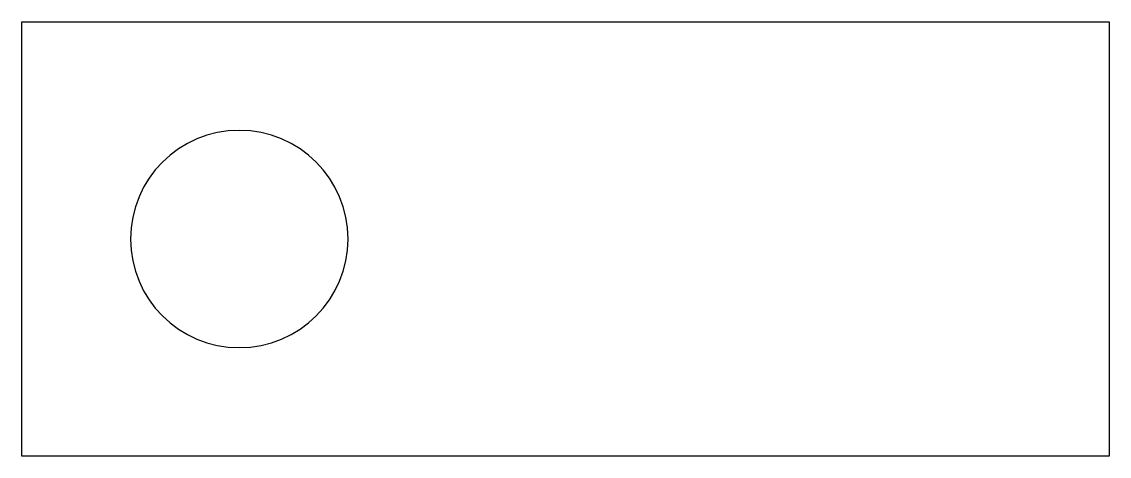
# Model space of a CAD drawing. Header units: inches. Extents: x 0 to 5, y 0 to 2.
import ezdxf

# ---------------------------------------------------------------- set-up
doc = ezdxf.new("R2010")
doc.units = ezdxf.units.IN
doc.header["$MEASUREMENT"] = 0
doc.layers.add('CUT', color=7, linetype='Continuous')

msp = doc.modelspace()

# ---------------------------------------------------------------- linework, layer by layer
at = {"layer": 'CUT'}
for p, q in [((0, 0), (0, 2)), ((0, 2), (5, 2)), ((5, 2), (5, 0)), ((5, 0), (0, 0))]:
    msp.add_line(p, q, dxfattribs=at)
for start, end in [(90, 270), (-90, 90)]:
    msp.add_arc((1, 1), 0.5, start, end, dxfattribs=at)

doc.saveas('drawing.dxf')
